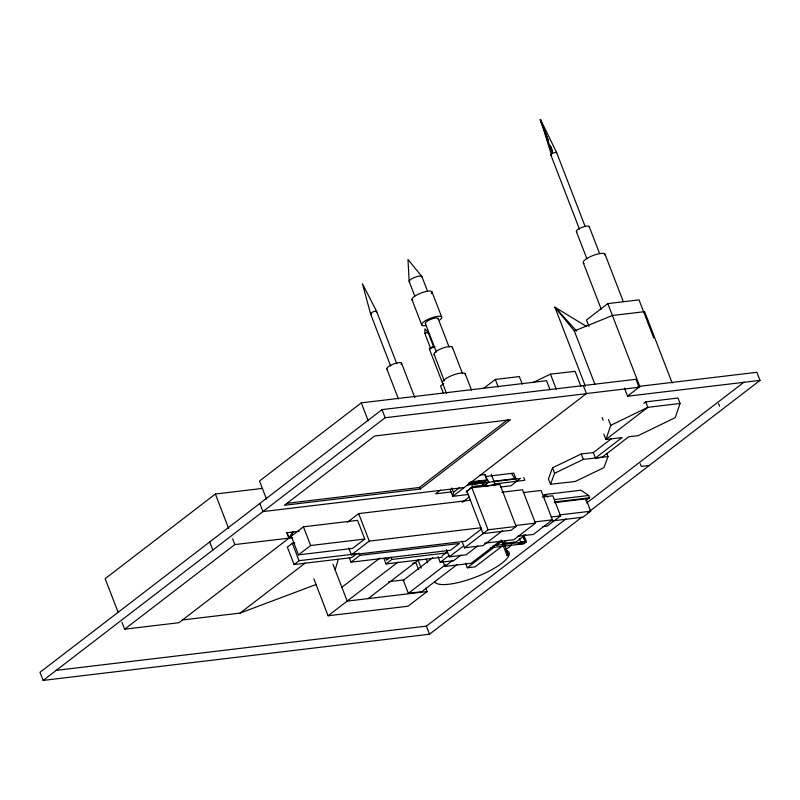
<?xml version="1.0" encoding="UTF-8"?>
<svg xmlns="http://www.w3.org/2000/svg" width="800" height="800" viewBox="0 0 800 800"><rect width="100%" height="100%" fill="white"/><g stroke="black" fill="none" stroke-linecap="round" stroke-linejoin="round"><path stroke-width="1.2" d="M430.65 348.53L424.88 333.57L424.89 328.84L428.07 332.3L433.84 347.27M544.01 496.77L544.35 494.6L580.95 490.22L588.72 495.48L589.6 497.77L585.69 500.78M451.81 487.98L453.49 492.34L452.78 496.34L468.68 494.44M335.13 569.87L338.26 559.35M608.51 419.51L610.76 425.34L605.94 439.5L622.06 437.57L595.43 458.03L593.33 452.59L611.08 438.95M643.78 403.38L645.72 401.88L677.97 398.03L680.07 403.47L675.25 417.63L638.19 435.64L628.76 436.77L602.13 457.22L595.43 458.03M593.33 452.59L581.26 453.96L552.51 467.8L548.42 478.84L550.52 484.28L575.17 481.48L603.92 467.64L608.01 456.6L606.75 453.33M550.52 484.28L554.61 473.24L552.51 467.8M424.87 333.44L427.96 332.22L427.47 332.98M430.65 348.41L433.22 347.16M504.96 545.53L508.4 555.55L506.31 549.02L509.42 546.9A18.84 5.16 -21.1 0 0 511.61 544.86M121.99 622.3L124.65 629.19L178.94 622.7L289.15 538.06L293.29 531.81M288.91 538.18L293.03 532M262.25 488.43L215.36 494.03L105.16 578.68L118.01 611.97M550.06 389.77L546.57 380.71L361.29 402.86L259.53 481.02L266.52 499.13M627.51 396.12L639.04 387.26L635.95 379.27L382.01 409.62L40 672.31L43.13 680.41L429.52 634.22L581.97 517.13M43.13 680.41L385.14 417.73L586.46 393.66L583.34 385.56M443.78 383.48L440.57 385.94L443.25 392.86M124.65 629.19L234.86 544.55L292.6 537.74M303.43 526.82L291.26 536.16L298.48 554.87L352.61 548.39L364.78 539.05L357.56 520.35L303.43 526.82L310.65 545.52L298.48 554.87M483.5 388.52L495.32 379.44L519.35 376.57L522.27 384.14M294.79 542.98L292.33 543.27L287.35 547.1L294.07 564.52L351.76 557.62L356.75 553.79M653.74 338.01L639.02 299.87L607.8 303.61L586.49 319.98L588.99 326.47M347.37 522.27L358.66 513.6L470.4 500.24M294.07 564.52L299.05 560.69L355.52 553.94M182.42 619.98L240.09 613.08L305.18 563.1M507.86 419.57L419.43 487.49L287.01 503.32M420.29 489.03L510.5 419.74L374.64 435.99L284.43 505.27L420.29 489.03L419.63 487.34M348.75 547.97L351.4 554.86L369.28 541.12L481.02 527.76M440.46 490.09L435.61 493.82L451.58 491.91M351.01 562.19L359.87 555.39L459.27 543.51L450.41 550.31L351.01 562.19L349.28 557.7M453.49 492.34L459.34 487.85M466.77 491.12L472.74 486.53L485.06 485.06L488.63 482.31L487.6 479.65L485.82 481.02L468.59 483.08M341.86 587.29L379.95 558.04M466.19 492.18L472.74 486.53L470.45 482.61M389.27 558.12L386.61 560.16L385.75 557.92M462.19 502.34L469.04 497.08M481.52 481.29L483.51 486.43L495.21 484.57L491.22 474.23M383.8 558.24L386 563.94L391.85 559.45L446.87 552.87M495.21 484.57L494.5 485.11L494.06 483.98M313.84 578.83L328.1 615.77L397.98 562.11M368.15 598.61L418.93 559.6M432.69 557.74L403.32 580.3L408.35 593.32L421.73 591.71L456.98 564.64M442.04 555.95L447.35 551.87M481.59 528.92L465.59 541.2L351.4 554.86M438.04 556.64L440.23 562.31L449.35 555.3M446.47 549.57L449.35 556.83L463.73 545.79M461.94 541.16L464.51 547.83L484.09 532.79M466.87 491.04L483.09 533.61L488.07 529.78L516.17 526.43L499.98 484.46L471.88 487.82L488.07 529.78M408.35 593.32L445.55 564.74M442.75 560.86L444.9 566.42L452.81 560.34M460.96 555.09L453.66 560.7L440.23 562.31M477.69 545.99L466.18 554.82L449.35 556.83M502.63 530.58L483.05 545.61L464.51 547.83M425.79 588.1L427.12 591.56L408.03 606.22L328.1 615.77M516.17 526.43L511.19 530.25L483.09 533.61M499.82 541.26L471.14 563.29L444.9 566.42M465.55 563.22L467.31 567.79L494.37 547M496.31 545.52L502.1 541.07M501.1 540.03L502.44 543.49L506.24 540.57M502.2 546.07L475.14 566.85L467.31 567.79M504.13 544.58L506.06 543.1M501.84 492.22L522.53 489.75L535.41 523.14L513.86 539.69L484.64 543.19M525.72 534.54L516.2 541.84L502.44 543.49M523.24 492.58L541.08 490.45L552.41 519.82L533.37 534.44L517.91 536.29M522.98 536.08L525.12 541.62L523.1 535.65M490.37 547.76L523.71 543.77L526.37 541.74L523.7 534.83M542.29 497.02L552.78 495.77L560.55 515.89L547.31 526.06L542.65 526.61M56.1 670.38L426.39 626.12L565.91 518.96M586.68 503L744.01 382.17M587.91 512.57L760 380.39L756.87 372.29L638.04 386.49M554.55 502.65L585.94 498.89L590.7 511.21L582.86 517.23L552.67 520.83M508.36 554.5L506.95 555.27L503.36 545.99M483.51 486.43L486.46 484.89M610.76 425.34L647.82 407.33L680.07 403.47M532.77 382.66L550.46 374.14L575.12 371.34L580.92 386.38M554.61 473.24L583.35 459.4L608.01 456.6M552.43 153.44L540.55 119.59L556.64 152.59L585.23 226.69M586.4 326.42L554.88 307.16L574.34 330.97L612.4 315.51L644.64 311.66L672.2 383.06M240.09 613.08L316.05 584.53M639.04 387.26L586.42 393.55L452.78 496.34L450.09 489.39M760 380.39L627.55 396.22L624.43 388.12M480.02 475.09L485.16 474.47L487.26 479.91L470.4 481.93M486.26 476.41L513.75 473.13L515.85 478.57L493.14 481.28M469.71 482.73L485.7 480.82L486.81 479.97L484.71 474.53M468.02 484.28L482.24 482.58M488.63 482.31L467.79 484.8L520.37 478.41L510.96 485.77L500.52 487.02M464.26 487.52L262.93 511.59L259.8 503.48M495.26 483.84L524.86 480.3L523.83 477.64M649.28 465.43L641.26 466.39L640.23 463.72M554.56 499.56L588.72 495.48M299.16 531.27L286.81 532.74L288.93 538.22M554.22 502L589.6 497.77M559.3 514.96L590.7 511.21M310.65 545.52L364.78 539.05M551.22 517.01L560.55 515.89M534.57 521.95L552.41 519.82M515.94 525.46L535.41 523.14M525.34 541.45L520.68 542.01L519.34 538.53M525.12 541.62L526.27 541.48L523.71 543.77M493.02 545.72L526.37 541.74M517.81 544.21L522.45 543.66M386 563.94L442.24 557.22M412.64 563.29L416.05 562.88L418.7 569.74M388.62 581.71L404.59 579.8M427.12 591.56L347.19 601.11L332.93 564.16M556.55 153.1A3.15 0.86 -21.1 0 0 553.16 153.1A3.15 0.86 -21.1 0 0 551.53 155.19L540.55 119.59M506.95 555.27L508.37 555.52M544.35 494.6L547.88 496.99M506.31 550.11L508.91 552.09A40.09 10.98 -21.1 0 1 477.01 576.59A40.09 10.98 -21.1 0 1 434.46 581.68M576.73 331.14L554.88 307.16L585.42 386.33M511.3 473.36L516.84 481.26M718.55 403.57L719.58 406.23M604.99 254.19L623.31 301.67M589.18 226.52L599.66 253.69M540.25 119.61L548.61 141.28M550.37 145.84L552.57 151.54M540.18 119.76L548.54 141.42M550.3 145.98L552.5 151.68M550.85 155L579.44 229.1M607.8 303.61L639.95 386.91M645.72 401.88L647.82 407.33L605.94 439.5L603.84 434.05M576.39 231.6L586.88 258.77M583.3 262.81L601.18 309.13M574.34 330.97L595.02 384.56M602.15 417.49L603.18 420.15M550.46 374.14L556.26 389.18M581.26 453.96L583.35 459.4M495.32 379.44L498.24 387.01M465.24 373.85L471.53 390.13M431.97 291.84L441.68 317.01M452.33 347.18L462.52 373.6M524.23 537.87L525.57 541.33M427.49 291.05L421.89 276.54L407.97 259.47L409.19 281.59L414.78 296.1M438.06 318.45L449.12 347.13M425.36 323.5L436.42 352.17M434.1 354.42L444.3 380.84M482.44 481.29L484.21 485.88M412.02 299.77L421.73 324.94M446.51 393.36L442.47 382.9A12.26 3.36 -21.1 0 1 453.73 374.84A12.26 3.36 -21.1 0 1 465.28 374.77M429.38 349.04L442.87 384.01M478.94 480.7L479.78 482.88M401.54 363.15L414.89 397.75M396.79 363.7L376.62 311.43L362.44 283.76L370.54 313.84L390.71 366.12M386.86 368.99L398.43 398.97M382.01 409.62L385.14 417.73M426.31 559.21L427.66 562.71M361.29 402.86L368.28 420.97M418.02 559.96L421.17 568.11M426.39 626.12L429.52 634.22M390.97 557.17L391.85 559.45M358.66 513.6L369.28 541.12M359 553.14L359.87 555.39M292.33 543.27L299.05 560.69M286.93 532.32L289.15 538.06M215.36 494.03L228.65 528.48M232.64 538.81L234.86 544.55M209.71 541.96L212.84 550.07M429.97 349.26A3.09 0.85 -21.1 0 1 430.77 347.65A3.09 0.85 -21.1 0 1 434.92 346.6M434.75 354.91A9.81 2.69 -21.1 0 1 441.91 348.42A9.81 2.69 -21.1 0 1 452.35 347.91M425.81 323.84A6.84 1.87 -21.1 0 1 430.8 319.32A6.84 1.87 -21.1 0 1 438.08 318.96M425.66 325.62A10.74 2.94 -21.1 0 1 423.65 321.94A10.74 2.94 -21.1 0 1 437.75 316.33A10.74 2.94 -21.1 0 1 439.77 320.01M412.73 300.31A10.74 2.94 -21.1 0 1 421.89 292.71A10.74 2.94 -21.1 0 1 431.35 293.68M409.64 281.93A6.84 1.87 -21.1 0 1 414.63 277.41A6.84 1.87 -21.1 0 1 421.91 277.06M584.07 263.39A11.68 3.2 -21.1 0 1 592.6 255.67A11.68 3.2 -21.1 0 1 605.02 255.07M576.85 231.94A6.88 1.89 -21.1 0 1 581.87 227.39A6.88 1.89 -21.1 0 1 589.2 227.03M387.38 369.39A7.9 2.17 -21.1 0 1 394.12 363.79A7.9 2.17 -21.1 0 1 401.08 364.5M371.74 314.05A3.27 0.9 -21.1 0 1 370.97 313.05A3.27 0.9 -21.1 0 1 374.97 311.3A3.27 0.9 -21.1 0 1 376.43 311.99"/></g></svg>
